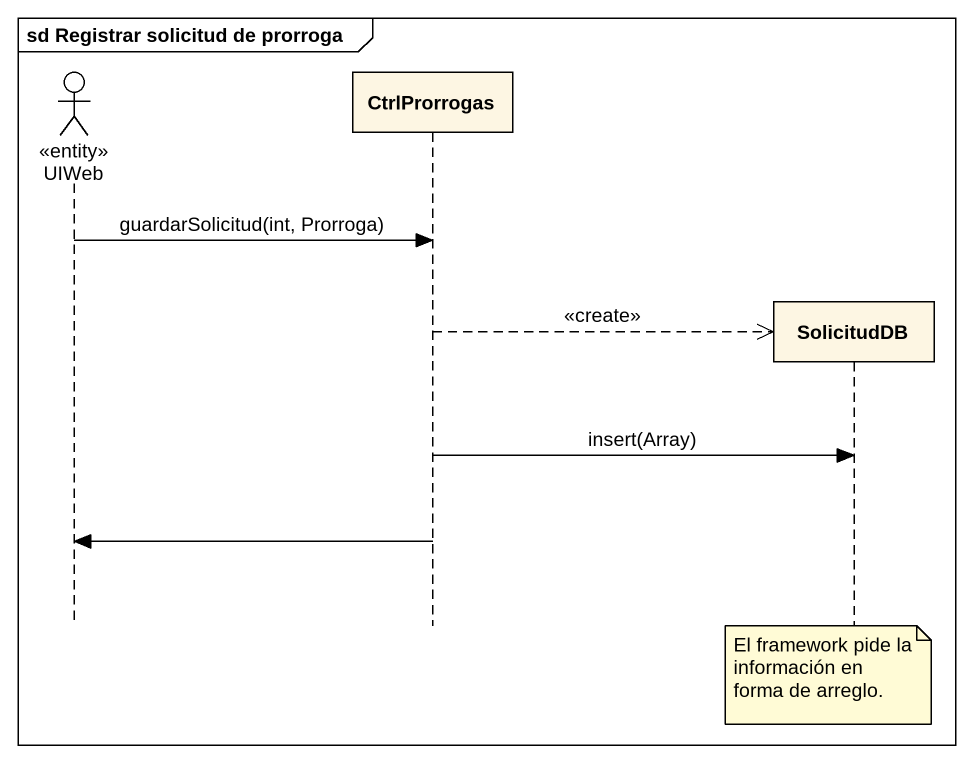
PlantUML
@startuml
mainframe sd Registrar solicitud de prorroga
hide footbox
actor UIWeb <<entity>>
participant CtrlProrrogas
participant SolicitudDB

UIWeb -> CtrlProrrogas : guardarSolicitud(int, Prorroga)
CtrlProrrogas -->> SolicitudDB ** : <<create>>
CtrlProrrogas -> SolicitudDB : insert(Array)
CtrlProrrogas -> UIWeb
note over SolicitudDB : El framework pide la información en forma de arreglo.
@enduml
